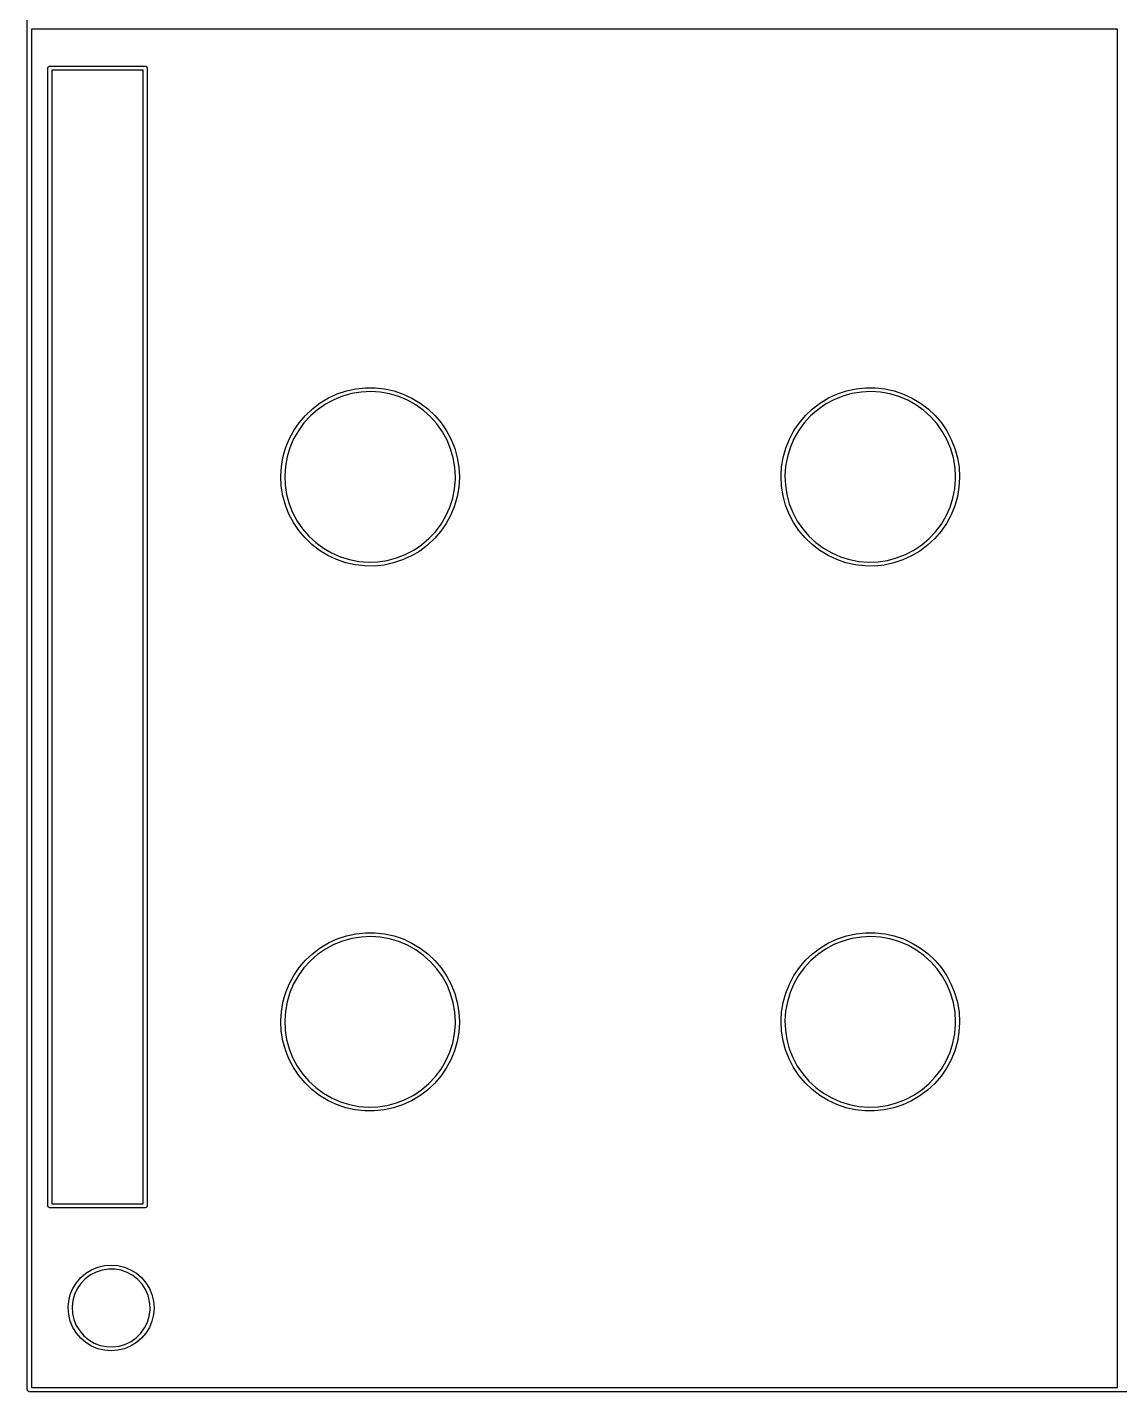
# Model space of a CAD drawing. Extents: x 0 to 80, y -100 to 0.
# Drawn here: x -0.1 to 40, y -100.1 to -50 of the extents above; entities that cross this region are included whole.
import ezdxf

# ---------------------------------------------------------------- set-up
doc = ezdxf.new("R2010")
doc.units = 0
doc.layers.add('BLACK', color=7, linetype='CONTINUOUS')

msp = doc.modelspace()

# ---------------------------------------------------------------- linework, layer by layer
at = {"layer": 'BLACK', "linetype": 'CONTINUOUS'}
for p, q in [((-0.075, -100), (-0.075, 0)), ((39.925, -50.075), (0.075, -50.075)), ((0.075, -50.075), (0.075, -99.925)), ((39.925, -99.925), (39.925, -50.075)), ((0.675, -51.5), (0.67672, -51.4903)), ((0.675, -93.25), (0.675, -51.5)), ((0.67614, -51.487), (0.6778, -51.4841)), ((0.67672, -51.4903), (0.67614, -51.487)), ((0.6778, -51.4841), (0.67952, -51.4743)), ((0.67952, -51.4743), (0.69205, -51.4594)), ((0.69205, -51.4594), (0.70179, -51.4425)), ((0.70179, -51.4425), (0.70815, -51.4402)), ((0.70815, -51.4402), (0.7125, -51.435)), ((0.7125, -51.435), (0.73169, -51.4317)), ((0.73169, -51.4317), (0.75, -51.425)), ((0.75, -51.425), (4.25, -51.425)), ((0.825, -51.575), (0.825, -93.175)), ((4.175, -51.575), (0.825, -51.575)), ((4.175, -93.175), (4.175, -51.575)), ((4.25, -51.425), (4.25974, -51.4267)), ((4.25974, -51.4267), (4.26302, -51.4261)), ((4.26302, -51.4261), (4.26591, -51.4278)), ((4.26591, -51.4278), (4.27565, -51.4295)), ((4.27565, -51.4295), (4.29058, -51.442)), ((4.29058, -51.442), (4.30745, -51.4518)), ((4.30745, -51.4518), (4.30977, -51.4581)), ((4.30977, -51.4581), (4.31495, -51.4625)), ((4.31495, -51.4625), (4.31834, -51.4817)), ((4.31834, -51.4817), (4.325, -51.5)), ((4.325, -51.5), (4.325, -93.25)), ((10.9726, -63.603), (11.2944, -63.455)), ((11.4913, -63.5371), (11.1673, -63.668)), ((11.2944, -63.455), (11.6303, -63.3426)), ((11.8279, -63.4431), (11.4913, -63.5371)), ((11.6303, -63.3426), (11.9764, -63.2671)), ((12.1728, -63.3872), (11.8279, -63.4431)), ((11.9764, -63.2671), (12.3286, -63.2295)), ((12.5219, -63.3702), (12.1728, -63.3872)), ((12.3286, -63.2295), (12.6828, -63.2301)), ((12.8706, -63.3921), (12.5219, -63.3702)), ((12.6828, -63.2301), (13.0349, -63.269)), ((13.2147, -63.4528), (12.8706, -63.3921)), ((13.0349, -63.269), (13.3807, -63.3456)), ((13.5499, -63.5514), (13.2147, -63.4528)), ((13.3807, -63.3456), (13.7162, -63.4592)), ((13.8721, -63.6868), (13.5499, -63.5514)), ((13.7162, -63.4592), (14.0375, -63.6083)), ((29.3226, -63.603), (29.6444, -63.455)), ((29.8413, -63.5371), (29.5173, -63.668)), ((29.6444, -63.455), (29.9803, -63.3426)), ((30.1779, -63.4431), (29.8413, -63.5371)), ((29.9803, -63.3426), (30.3264, -63.2671)), ((30.5228, -63.3872), (30.1779, -63.4431)), ((30.3264, -63.2671), (30.6786, -63.2295)), ((30.8719, -63.3702), (30.5228, -63.3872)), ((30.6786, -63.2295), (31.0328, -63.2301)), ((31.2206, -63.3921), (30.8719, -63.3702)), ((31.0328, -63.2301), (31.3849, -63.269)), ((31.5647, -63.4528), (31.2206, -63.3921)), ((31.3849, -63.269), (31.7307, -63.3456)), ((31.8999, -63.5514), (31.5647, -63.4528)), ((31.7307, -63.3456), (32.0662, -63.4592)), ((32.2221, -63.6868), (31.8999, -63.5514)), ((32.0662, -63.4592), (32.3875, -63.6083)), ((10.1283, -64.2415), (10.3861, -63.9986)), ((10.573, -64.0336), (10.3101, -64.2638)), ((10.3861, -63.9986), (10.6686, -63.7849)), ((10.86, -63.8342), (10.573, -64.0336)), ((10.6686, -63.7849), (10.9726, -63.603)), ((11.1673, -63.668), (10.86, -63.8342)), ((14.1771, -63.8573), (13.8721, -63.6868)), ((14.0375, -63.6083), (14.3408, -63.7913)), ((14.4612, -64.0607), (14.1771, -63.8573)), ((14.3408, -63.7913), (14.6226, -64.006)), ((14.7209, -64.2945), (14.4612, -64.0607)), ((14.6226, -64.006), (14.8795, -64.2498)), ((28.4783, -64.2415), (28.7361, -63.9986)), ((28.923, -64.0336), (28.6601, -64.2638)), ((28.7361, -63.9986), (29.0186, -63.7849)), ((29.21, -63.8342), (28.923, -64.0336)), ((29.0186, -63.7849), (29.3226, -63.603)), ((29.5173, -63.668), (29.21, -63.8342)), ((32.5271, -63.8573), (32.2221, -63.6868)), ((32.3875, -63.6083), (32.6908, -63.7913)), ((32.8112, -64.0607), (32.5271, -63.8573)), ((32.6908, -63.7913), (32.9726, -64.006)), ((33.0709, -64.2945), (32.8112, -64.0607)), ((32.9726, -64.006), (33.2295, -64.2498)), ((9.69868, -64.8035), (9.89829, -64.5108)), ((10.0745, -64.5218), (9.86909, -64.8045)), ((9.89829, -64.5108), (10.1283, -64.2415)), ((10.3101, -64.2638), (10.0745, -64.5218)), ((14.9529, -64.5559), (14.7209, -64.2945)), ((14.8795, -64.2498), (15.1086, -64.5199)), ((15.1543, -64.8414), (14.9529, -64.5559)), ((15.1086, -64.5199), (15.3072, -64.8132)), ((28.0487, -64.8035), (28.2483, -64.5108)), ((28.4245, -64.5218), (28.2191, -64.8045)), ((28.2483, -64.5108), (28.4783, -64.2415)), ((28.6601, -64.2638), (28.4245, -64.5218)), ((33.3029, -64.5559), (33.0709, -64.2945)), ((33.2295, -64.2498), (33.4586, -64.5199)), ((33.5043, -64.8414), (33.3029, -64.5559)), ((33.4586, -64.5199), (33.6572, -64.8132)), ((9.53184, -65.1159), (9.69868, -64.8035)), ((9.86909, -64.8045), (9.69649, -65.1083)), ((15.3227, -65.1476), (15.1543, -64.8414)), ((15.3072, -64.8132), (15.473, -65.1263)), ((27.8818, -65.1159), (28.0487, -64.8035)), ((28.2191, -64.8045), (28.0465, -65.1083)), ((33.6727, -65.1476), (33.5043, -64.8414)), ((33.6572, -64.8132), (33.823, -65.1263)), ((9.30387, -65.7856), (9.39972, -65.4446)), ((9.39972, -65.4446), (9.53184, -65.1159)), ((9.55883, -65.4295), (9.45784, -65.764)), ((9.69649, -65.1083), (9.55883, -65.4295)), ((15.4558, -65.4707), (15.3227, -65.1476)), ((15.5521, -65.8066), (15.4558, -65.4707)), ((15.473, -65.1263), (15.6039, -65.4554)), ((15.6039, -65.4554), (15.6986, -65.7967)), ((27.6539, -65.7856), (27.7497, -65.4446)), ((27.7497, -65.4446), (27.8818, -65.1159)), ((27.9088, -65.4295), (27.8078, -65.764)), ((28.0465, -65.1083), (27.9088, -65.4295)), ((33.8058, -65.4707), (33.6727, -65.1476)), ((33.9021, -65.8066), (33.8058, -65.4707)), ((33.823, -65.1263), (33.9539, -65.4554)), ((33.9539, -65.4554), (34.0486, -65.7967)), ((9.24541, -66.1349), (9.30387, -65.7856)), ((9.45784, -65.764), (9.39476, -66.1077)), ((15.6104, -66.1511), (15.5521, -65.8066)), ((15.6986, -65.7967), (15.7558, -66.1463)), ((27.5954, -66.1349), (27.6539, -65.7856)), ((27.8078, -65.764), (27.7448, -66.1077)), ((33.9604, -66.1511), (33.9021, -65.8066)), ((34.0486, -65.7967), (34.1058, -66.1463)), ((9.22502, -66.4886), (9.22688, -66.4563)), ((9.24294, -66.8423), (9.22502, -66.4886)), ((9.22688, -66.4563), (9.24541, -66.1349)), ((9.39476, -66.1077), (9.37038, -66.4563)), ((9.37038, -66.4563), (9.38501, -66.8054)), ((15.5995, -66.9356), (15.6287, -66.5874)), ((15.6299, -66.5), (15.6104, -66.1511)), ((15.6287, -66.5874), (15.6299, -66.5)), ((15.7749, -66.5229), (15.7533, -66.8764)), ((15.7558, -66.1463), (15.775, -66.5)), ((15.775, -66.5), (15.7749, -66.5229)), ((27.575, -66.4886), (27.5769, -66.4563)), ((27.5929, -66.8423), (27.575, -66.4886)), ((27.5769, -66.4563), (27.5954, -66.1349)), ((27.7448, -66.1077), (27.7204, -66.4563)), ((27.7204, -66.4563), (27.735, -66.8054)), ((33.9495, -66.9356), (33.9787, -66.5874)), ((33.9799, -66.5), (33.9604, -66.1511)), ((33.9787, -66.5874), (33.9799, -66.5)), ((34.1249, -66.5229), (34.1033, -66.8764)), ((34.1058, -66.1463), (34.125, -66.5)), ((34.125, -66.5), (34.1249, -66.5229)), ((9.29896, -67.1921), (9.24294, -66.8423)), ((9.38501, -66.8054), (9.43847, -67.1507)), ((15.5316, -67.2784), (15.5995, -66.9356)), ((15.7533, -66.8764), (15.6936, -67.2256)), ((27.649, -67.1921), (27.5929, -66.8423)), ((27.735, -66.8054), (27.7885, -67.1507)), ((33.8816, -67.2784), (33.9495, -66.9356)), ((34.1033, -66.8764), (34.0436, -67.2256)), ((9.39243, -67.5338), (9.29896, -67.1921)), ((9.52225, -67.8633), (9.39243, -67.5338)), ((9.43847, -67.1507), (9.53009, -67.488)), ((9.53009, -67.488), (9.65873, -67.8129)), ((15.4259, -67.6115), (15.5316, -67.2784)), ((15.5966, -67.5662), (15.4633, -67.8944)), ((15.6936, -67.2256), (15.5966, -67.5662)), ((27.7424, -67.5338), (27.649, -67.1921)), ((27.8723, -67.8633), (27.7424, -67.5338)), ((27.7885, -67.1507), (27.8801, -67.488)), ((27.8801, -67.488), (28.0087, -67.8129)), ((33.7759, -67.6115), (33.8816, -67.2784)), ((33.9466, -67.5662), (33.8133, -67.8944)), ((34.0436, -67.2256), (33.9466, -67.5662)), ((9.68691, -68.1769), (9.52225, -67.8633)), ((9.65873, -67.8129), (9.82278, -68.1214)), ((15.107, -68.2321), (15.2838, -67.9307)), ((15.2838, -67.9307), (15.4259, -67.6115)), ((15.4633, -67.8944), (15.2954, -68.2063)), ((28.0369, -68.1769), (27.8723, -67.8633)), ((28.0087, -67.8129), (28.1728, -68.1214)), ((33.457, -68.2321), (33.6338, -67.9307)), ((33.6338, -67.9307), (33.7759, -67.6115)), ((33.8133, -67.8944), (33.6454, -68.2063)), ((9.88447, -68.4709), (9.68691, -68.1769)), ((9.82278, -68.1214), (10.0202, -68.4097)), ((10.1126, -68.7419), (9.88447, -68.4709)), ((10.0202, -68.4097), (10.2485, -68.6742)), ((14.6585, -68.7666), (14.8977, -68.5119)), ((15.0947, -68.4982), (14.8638, -68.7668)), ((14.8977, -68.5119), (15.107, -68.2321)), ((15.2954, -68.2063), (15.0947, -68.4982)), ((28.2345, -68.4709), (28.0369, -68.1769)), ((28.1728, -68.1214), (28.3702, -68.4097)), ((28.4626, -68.7419), (28.2345, -68.4709)), ((28.3702, -68.4097), (28.5985, -68.6742)), ((33.0085, -68.7666), (33.2477, -68.5119)), ((33.4447, -68.4982), (33.2138, -68.7668)), ((33.2477, -68.5119), (33.457, -68.2321)), ((33.6454, -68.2063), (33.4447, -68.4982)), ((10.3687, -68.9866), (10.1126, -68.7419)), ((10.2485, -68.6742), (10.5049, -68.9116)), ((10.6497, -69.2022), (10.3687, -68.9866)), ((10.5049, -68.9116), (10.7862, -69.119)), ((14.1027, -69.1885), (14.3923, -68.9931)), ((14.6051, -69.0088), (14.3219, -69.2215)), ((14.3923, -68.9931), (14.6585, -68.7666)), ((14.8638, -68.7668), (14.6051, -69.0088)), ((28.7187, -68.9866), (28.4626, -68.7419)), ((28.5985, -68.6742), (28.8549, -68.9116)), ((28.9997, -69.2022), (28.7187, -68.9866)), ((28.8549, -68.9116), (29.1362, -69.119)), ((32.4527, -69.1885), (32.7423, -68.9931)), ((32.9551, -69.0088), (32.6719, -69.2215)), ((32.7423, -68.9931), (33.0085, -68.7666)), ((33.2138, -68.7668), (32.9551, -69.0088)), ((10.9524, -69.3863), (10.6497, -69.2022)), ((10.7862, -69.119), (11.0888, -69.2937)), ((11.2732, -69.5365), (10.9524, -69.3863)), ((11.0888, -69.2937), (11.409, -69.4336)), ((11.6083, -69.6513), (11.2732, -69.5365)), ((11.409, -69.4336), (11.7428, -69.537)), ((11.7428, -69.537), (12.086, -69.6024)), ((12.086, -69.6024), (12.4345, -69.6292)), ((12.7837, -69.617), (13.1294, -69.566)), ((13.1294, -69.566), (13.4672, -69.4767)), ((13.695, -69.5492), (13.3587, -69.6604)), ((13.4672, -69.4767), (13.793, -69.3504)), ((14.0173, -69.4023), (13.695, -69.5492)), ((13.793, -69.3504), (14.1027, -69.1885)), ((14.3219, -69.2215), (14.0173, -69.4023)), ((29.3024, -69.3863), (28.9997, -69.2022)), ((29.1362, -69.119), (29.4388, -69.2937)), ((29.6232, -69.5365), (29.3024, -69.3863)), ((29.4388, -69.2937), (29.759, -69.4336)), ((29.9583, -69.6513), (29.6232, -69.5365)), ((29.759, -69.4336), (30.0928, -69.537)), ((30.0928, -69.537), (30.436, -69.6024)), ((30.436, -69.6024), (30.7845, -69.6292)), ((31.1337, -69.617), (31.4794, -69.566)), ((31.4794, -69.566), (31.8172, -69.4767)), ((32.045, -69.5492), (31.7087, -69.6604)), ((31.8172, -69.4767), (32.143, -69.3504)), ((32.3673, -69.4023), (32.045, -69.5492)), ((32.143, -69.3504), (32.4527, -69.1885)), ((32.6719, -69.2215), (32.3673, -69.4023)), ((11.9538, -69.7291), (11.6083, -69.6513)), ((12.3058, -69.7692), (11.9538, -69.7291)), ((12.66, -69.7711), (12.3058, -69.7692)), ((12.4345, -69.6292), (12.7837, -69.617)), ((13.0123, -69.7347), (12.66, -69.7711)), ((13.3587, -69.6604), (13.0123, -69.7347)), ((30.3038, -69.7291), (29.9583, -69.6513)), ((30.6558, -69.7692), (30.3038, -69.7291)), ((31.01, -69.7711), (30.6558, -69.7692)), ((30.7845, -69.6292), (31.1337, -69.617)), ((31.3623, -69.7347), (31.01, -69.7711)), ((31.7087, -69.6604), (31.3623, -69.7347)), ((10.6686, -83.7849), (10.9726, -83.603)), ((10.9726, -83.603), (11.2944, -83.455)), ((11.4913, -83.5371), (11.1673, -83.668)), ((11.2944, -83.455), (11.6303, -83.3426)), ((11.8279, -83.4431), (11.4913, -83.5371)), ((11.6303, -83.3426), (11.9764, -83.2671)), ((12.1728, -83.3872), (11.8279, -83.4431)), ((11.9764, -83.2671), (12.3286, -83.2295)), ((12.5219, -83.3702), (12.1728, -83.3872)), ((12.3286, -83.2295), (12.6828, -83.2301)), ((12.8706, -83.3921), (12.5219, -83.3702)), ((12.6828, -83.2301), (13.0349, -83.269)), ((13.2147, -83.4528), (12.8706, -83.3921)), ((13.0349, -83.269), (13.3807, -83.3456)), ((13.5499, -83.5514), (13.2147, -83.4528)), ((13.3807, -83.3456), (13.7162, -83.4592)), ((13.8721, -83.6868), (13.5499, -83.5514)), ((13.7162, -83.4592), (14.0375, -83.6083)), ((14.0375, -83.6083), (14.3408, -83.7913)), ((29.0186, -83.7849), (29.3226, -83.603)), ((29.3226, -83.603), (29.6444, -83.455)), ((29.8413, -83.5371), (29.5173, -83.668)), ((29.6444, -83.455), (29.9803, -83.3426)), ((30.1779, -83.4431), (29.8413, -83.5371)), ((29.9803, -83.3426), (30.3264, -83.2671)), ((30.5228, -83.3872), (30.1779, -83.4431)), ((30.3264, -83.2671), (30.6786, -83.2295)), ((30.8719, -83.3702), (30.5228, -83.3872)), ((30.6786, -83.2295), (31.0328, -83.2301)), ((31.2206, -83.3921), (30.8719, -83.3702)), ((31.0328, -83.2301), (31.3849, -83.269)), ((31.5647, -83.4528), (31.2206, -83.3921)), ((31.3849, -83.269), (31.7307, -83.3456)), ((31.8999, -83.5514), (31.5647, -83.4528)), ((31.7307, -83.3456), (32.0662, -83.4592)), ((32.2221, -83.6868), (31.8999, -83.5514)), ((32.0662, -83.4592), (32.3875, -83.6083)), ((32.3875, -83.6083), (32.6908, -83.7913)), ((10.1283, -84.2415), (10.3861, -83.9986)), ((10.573, -84.0336), (10.3101, -84.2638)), ((10.3861, -83.9986), (10.6686, -83.7849)), ((10.86, -83.8342), (10.573, -84.0336)), ((11.1673, -83.668), (10.86, -83.8342)), ((14.1771, -83.8573), (13.8721, -83.6868)), ((14.4612, -84.0607), (14.1771, -83.8573)), ((14.3408, -83.7913), (14.6226, -84.006)), ((14.7209, -84.2945), (14.4612, -84.0607)), ((14.6226, -84.006), (14.8795, -84.2498)), ((28.4783, -84.2415), (28.7361, -83.9986)), ((28.923, -84.0336), (28.6601, -84.2638)), ((28.7361, -83.9986), (29.0186, -83.7849)), ((29.21, -83.8342), (28.923, -84.0336)), ((29.5173, -83.668), (29.21, -83.8342)), ((32.5271, -83.8573), (32.2221, -83.6868)), ((32.8112, -84.0607), (32.5271, -83.8573)), ((32.6908, -83.7913), (32.9726, -84.006)), ((33.0709, -84.2945), (32.8112, -84.0607)), ((32.9726, -84.006), (33.2295, -84.2498)), ((9.69868, -84.8035), (9.89829, -84.5108)), ((10.0745, -84.5218), (9.86909, -84.8045)), ((9.89829, -84.5108), (10.1283, -84.2415)), ((10.3101, -84.2638), (10.0745, -84.5218)), ((14.9529, -84.5559), (14.7209, -84.2945)), ((14.8795, -84.2498), (15.1086, -84.5199)), ((15.1543, -84.8414), (14.9529, -84.5559)), ((15.1086, -84.5199), (15.3072, -84.8132)), ((28.0487, -84.8035), (28.2483, -84.5108)), ((28.4245, -84.5218), (28.2191, -84.8045)), ((28.2483, -84.5108), (28.4783, -84.2415)), ((28.6601, -84.2638), (28.4245, -84.5218)), ((33.3029, -84.5559), (33.0709, -84.2945)), ((33.2295, -84.2498), (33.4586, -84.5199)), ((33.5043, -84.8414), (33.3029, -84.5559)), ((33.4586, -84.5199), (33.6572, -84.8132)), ((9.39972, -85.4446), (9.53184, -85.1159)), ((9.53184, -85.1159), (9.69868, -84.8035)), ((9.69649, -85.1083), (9.55883, -85.4295)), ((9.86909, -84.8045), (9.69649, -85.1083)), ((15.3227, -85.1476), (15.1543, -84.8414)), ((15.3072, -84.8132), (15.473, -85.1263)), ((15.473, -85.1263), (15.6039, -85.4554)), ((27.7497, -85.4446), (27.8818, -85.1159)), ((27.8818, -85.1159), (28.0487, -84.8035)), ((28.0465, -85.1083), (27.9088, -85.4295)), ((28.2191, -84.8045), (28.0465, -85.1083)), ((33.6727, -85.1476), (33.5043, -84.8414)), ((33.6572, -84.8132), (33.823, -85.1263)), ((33.823, -85.1263), (33.9539, -85.4554)), ((9.30387, -85.7856), (9.39972, -85.4446)), ((9.55883, -85.4295), (9.45784, -85.764)), ((15.4558, -85.4707), (15.3227, -85.1476)), ((15.5521, -85.8066), (15.4558, -85.4707)), ((15.6039, -85.4554), (15.6986, -85.7967)), ((27.6539, -85.7856), (27.7497, -85.4446)), ((27.9088, -85.4295), (27.8078, -85.764)), ((33.8058, -85.4707), (33.6727, -85.1476)), ((33.9021, -85.8066), (33.8058, -85.4707)), ((33.9539, -85.4554), (34.0486, -85.7967)), ((9.24541, -86.1349), (9.30387, -85.7856)), ((9.39476, -86.1077), (9.37038, -86.4563)), ((9.45784, -85.764), (9.39476, -86.1077)), ((15.6104, -86.1511), (15.5521, -85.8066)), ((15.6986, -85.7967), (15.7558, -86.1463)), ((27.5954, -86.1349), (27.6539, -85.7856)), ((27.7448, -86.1077), (27.7204, -86.4563)), ((27.8078, -85.764), (27.7448, -86.1077)), ((33.9604, -86.1511), (33.9021, -85.8066)), ((34.0486, -85.7967), (34.1058, -86.1463)), ((9.22502, -86.4886), (9.22688, -86.4563)), ((9.24294, -86.8423), (9.22502, -86.4886)), ((9.22688, -86.4563), (9.24541, -86.1349)), ((9.37038, -86.4563), (9.38501, -86.8054)), ((15.5995, -86.9356), (15.6287, -86.5874)), ((15.6299, -86.5), (15.6104, -86.1511)), ((15.6287, -86.5874), (15.6299, -86.5)), ((15.7749, -86.5229), (15.7533, -86.8764)), ((15.7558, -86.1463), (15.775, -86.5)), ((15.775, -86.5), (15.7749, -86.5229)), ((27.575, -86.4886), (27.5769, -86.4563)), ((27.5929, -86.8423), (27.575, -86.4886)), ((27.5769, -86.4563), (27.5954, -86.1349)), ((27.7204, -86.4563), (27.735, -86.8054)), ((33.9495, -86.9356), (33.9787, -86.5874)), ((33.9799, -86.5), (33.9604, -86.1511)), ((33.9787, -86.5874), (33.9799, -86.5)), ((34.1249, -86.5229), (34.1033, -86.8764)), ((34.1058, -86.1463), (34.125, -86.5)), ((34.125, -86.5), (34.1249, -86.5229)), ((9.29896, -87.1921), (9.24294, -86.8423)), ((9.38501, -86.8054), (9.43847, -87.1507)), ((15.5316, -87.2784), (15.5995, -86.9356)), ((15.7533, -86.8764), (15.6936, -87.2256)), ((27.649, -87.1921), (27.5929, -86.8423)), ((27.735, -86.8054), (27.7885, -87.1507)), ((33.8816, -87.2784), (33.9495, -86.9356)), ((34.1033, -86.8764), (34.0436, -87.2256)), ((9.39243, -87.5338), (9.29896, -87.1921)), ((9.52225, -87.8633), (9.39243, -87.5338)), ((9.43847, -87.1507), (9.53009, -87.488)), ((9.53009, -87.488), (9.65873, -87.8129)), ((15.2838, -87.9307), (15.4259, -87.6115)), ((15.4259, -87.6115), (15.5316, -87.2784)), ((15.5966, -87.5662), (15.4633, -87.8944)), ((15.6936, -87.2256), (15.5966, -87.5662)), ((27.7424, -87.5338), (27.649, -87.1921)), ((27.8723, -87.8633), (27.7424, -87.5338)), ((27.7885, -87.1507), (27.8801, -87.488)), ((27.8801, -87.488), (28.0087, -87.8129)), ((33.6338, -87.9307), (33.7759, -87.6115)), ((33.7759, -87.6115), (33.8816, -87.2784)), ((33.9466, -87.5662), (33.8133, -87.8944)), ((34.0436, -87.2256), (33.9466, -87.5662)), ((9.68691, -88.1769), (9.52225, -87.8633)), ((9.65873, -87.8129), (9.82278, -88.1214)), ((9.82278, -88.1214), (10.0202, -88.4097)), ((15.107, -88.2321), (15.2838, -87.9307)), ((15.4633, -87.8944), (15.2954, -88.2063)), ((28.0369, -88.1769), (27.8723, -87.8633)), ((28.0087, -87.8129), (28.1728, -88.1214)), ((28.1728, -88.1214), (28.3702, -88.4097)), ((33.457, -88.2321), (33.6338, -87.9307)), ((33.8133, -87.8944), (33.6454, -88.2063)), ((9.88447, -88.4709), (9.68691, -88.1769)), ((10.1126, -88.7419), (9.88447, -88.4709)), ((10.0202, -88.4097), (10.2485, -88.6742)), ((14.6585, -88.7666), (14.8977, -88.5119)), ((15.0947, -88.4982), (14.8638, -88.7668)), ((14.8977, -88.5119), (15.107, -88.2321)), ((15.2954, -88.2063), (15.0947, -88.4982)), ((28.2345, -88.4709), (28.0369, -88.1769)), ((28.4626, -88.7419), (28.2345, -88.4709)), ((28.3702, -88.4097), (28.5985, -88.6742)), ((33.0085, -88.7666), (33.2477, -88.5119)), ((33.4447, -88.4982), (33.2138, -88.7668)), ((33.2477, -88.5119), (33.457, -88.2321)), ((33.6454, -88.2063), (33.4447, -88.4982)), ((10.3687, -88.9866), (10.1126, -88.7419)), ((10.2485, -88.6742), (10.5049, -88.9116)), ((10.6497, -89.2022), (10.3687, -88.9866)), ((10.5049, -88.9116), (10.7862, -89.119)), ((10.7862, -89.119), (11.0888, -89.2937)), ((14.1027, -89.1885), (14.3923, -88.9931)), ((14.6051, -89.0088), (14.3219, -89.2215)), ((14.3923, -88.9931), (14.6585, -88.7666)), ((14.8638, -88.7668), (14.6051, -89.0088)), ((28.7187, -88.9866), (28.4626, -88.7419)), ((28.5985, -88.6742), (28.8549, -88.9116)), ((28.9997, -89.2022), (28.7187, -88.9866)), ((28.8549, -88.9116), (29.1362, -89.119)), ((29.1362, -89.119), (29.4388, -89.2937)), ((32.4527, -89.1885), (32.7423, -88.9931)), ((32.9551, -89.0088), (32.6719, -89.2215)), ((32.7423, -88.9931), (33.0085, -88.7666)), ((33.2138, -88.7668), (32.9551, -89.0088)), ((10.9524, -89.3863), (10.6497, -89.2022)), ((11.2732, -89.5365), (10.9524, -89.3863)), ((11.0888, -89.2937), (11.409, -89.4336)), ((11.6083, -89.6513), (11.2732, -89.5365)), ((11.409, -89.4336), (11.7428, -89.537)), ((11.7428, -89.537), (12.086, -89.6024)), ((12.086, -89.6024), (12.4345, -89.6292)), ((12.4345, -89.6292), (12.7837, -89.617)), ((12.7837, -89.617), (13.1294, -89.566)), ((13.1294, -89.566), (13.4672, -89.4767)), ((13.695, -89.5492), (13.3587, -89.6604)), ((13.4672, -89.4767), (13.793, -89.3504)), ((14.0173, -89.4023), (13.695, -89.5492)), ((13.793, -89.3504), (14.1027, -89.1885)), ((14.3219, -89.2215), (14.0173, -89.4023)), ((29.3024, -89.3863), (28.9997, -89.2022)), ((29.6232, -89.5365), (29.3024, -89.3863)), ((29.4388, -89.2937), (29.759, -89.4336)), ((29.9583, -89.6513), (29.6232, -89.5365)), ((29.759, -89.4336), (30.0928, -89.537)), ((30.0928, -89.537), (30.436, -89.6024)), ((30.436, -89.6024), (30.7845, -89.6292)), ((30.7845, -89.6292), (31.1337, -89.617)), ((31.1337, -89.617), (31.4794, -89.566)), ((31.4794, -89.566), (31.8172, -89.4767)), ((32.045, -89.5492), (31.7087, -89.6604)), ((31.8172, -89.4767), (32.143, -89.3504)), ((32.3673, -89.4023), (32.045, -89.5492)), ((32.143, -89.3504), (32.4527, -89.1885)), ((32.6719, -89.2215), (32.3673, -89.4023)), ((11.9538, -89.7291), (11.6083, -89.6513)), ((12.3058, -89.7692), (11.9538, -89.7291)), ((12.66, -89.7711), (12.3058, -89.7692)), ((13.0123, -89.7347), (12.66, -89.7711)), ((13.3587, -89.6604), (13.0123, -89.7347)), ((30.3038, -89.7291), (29.9583, -89.6513)), ((30.6558, -89.7692), (30.3038, -89.7291)), ((31.01, -89.7711), (30.6558, -89.7692)), ((31.3623, -89.7347), (31.01, -89.7711)), ((31.7087, -89.6604), (31.3623, -89.7347)), ((0.68166, -93.2683), (0.675, -93.25)), ((0.68505, -93.2875), (0.68166, -93.2683)), ((0.69023, -93.2918), (0.68505, -93.2875)), ((0.69255, -93.2982), (0.69023, -93.2918)), ((0.70942, -93.308), (0.69255, -93.2982)), ((0.72435, -93.3205), (0.70942, -93.308)), ((0.73409, -93.3222), (0.72435, -93.3205)), ((0.73698, -93.3239), (0.73409, -93.3222)), ((0.74026, -93.3233), (0.73698, -93.3239)), ((0.75, -93.325), (0.74026, -93.3233)), ((4.25, -93.325), (0.75, -93.325)), ((0.825, -93.175), (4.175, -93.175)), ((4.26831, -93.3183), (4.25, -93.325)), ((4.2875, -93.315), (4.26831, -93.3183)), ((4.29185, -93.3098), (4.2875, -93.315)), ((4.29821, -93.3075), (4.29185, -93.3098)), ((4.30795, -93.2906), (4.29821, -93.3075)), ((4.32048, -93.2757), (4.30795, -93.2906)), ((4.32219, -93.2659), (4.32048, -93.2757)), ((4.32386, -93.263), (4.32219, -93.2659)), ((4.325, -93.25), (4.32328, -93.2597)), ((4.32328, -93.2597), (4.32386, -93.263)), ((2.07424, -95.7258), (2.28496, -95.5967)), ((2.28496, -95.5967), (2.5133, -95.5021)), ((2.66863, -95.609), (2.4459, -95.6818)), ((2.5133, -95.5021), (2.75362, -95.4444)), ((2.90026, -95.5736), (2.66863, -95.609)), ((2.75362, -95.4444), (3, -95.425)), ((3.13456, -95.5765), (2.90026, -95.5736)), ((3, -95.425), (3.24638, -95.4444)), ((3.36526, -95.6176), (3.13456, -95.5765)), ((3.24638, -95.4444), (3.4867, -95.5021)), ((3.58614, -95.6958), (3.36526, -95.6176)), ((3.4867, -95.5021), (3.71503, -95.5967)), ((3.71503, -95.5967), (3.92576, -95.7258)), ((1.59667, -96.285), (1.7258, -96.0742)), ((1.7258, -96.0742), (1.88631, -95.8863)), ((1.88877, -96.1001), (1.75672, -96.2937)), ((1.88631, -95.8863), (2.07424, -95.7258)), ((2.05066, -95.9307), (1.88877, -96.1001)), ((2.23805, -95.79), (2.05066, -95.9307)), ((2.4459, -95.6818), (2.23805, -95.79)), ((3.79129, -95.809), (3.58614, -95.6958)), ((3.97518, -95.9542), (3.79129, -95.809)), ((3.92576, -95.7258), (4.11369, -95.8863)), ((4.13288, -96.1276), (3.97518, -95.9542)), ((4.11369, -95.8863), (4.2742, -96.0742)), ((4.26016, -96.3243), (4.13288, -96.1276)), ((4.2742, -96.0742), (4.40334, -96.285)), ((1.44439, -96.7536), (1.50209, -96.5133)), ((1.50209, -96.5133), (1.59667, -96.285)), ((1.65806, -96.5063), (1.59544, -96.7321)), ((1.75672, -96.2937), (1.65806, -96.5063)), ((4.3536, -96.5392), (4.26016, -96.3243)), ((4.41068, -96.7665), (4.3536, -96.5392)), ((4.40334, -96.285), (4.49791, -96.5133)), ((4.49791, -96.5133), (4.55561, -96.7536)), ((1.425, -97), (1.42775, -96.9651)), ((1.44439, -97.2464), (1.425, -97)), ((1.42775, -96.9651), (1.44439, -96.7536)), ((1.59544, -96.7321), (1.57054, -96.9651)), ((1.57054, -96.9651), (1.58403, -97.199)), ((4.39759, -97.3022), (4.42818, -97.0699)), ((4.42988, -97), (4.41068, -96.7665)), ((4.42818, -97.0699), (4.42988, -97)), ((4.55561, -96.7536), (4.575, -97)), ((4.575, -97), (4.55561, -97.2464)), ((1.50209, -97.4867), (1.44439, -97.2464)), ((1.59667, -97.715), (1.50209, -97.4867)), ((1.58403, -97.199), (1.63555, -97.4276)), ((1.63555, -97.4276), (1.72371, -97.6447)), ((1.72371, -97.6447), (1.84614, -97.8445)), ((4.22565, -97.7364), (4.32947, -97.5264)), ((4.32947, -97.5264), (4.39759, -97.3022)), ((4.49791, -97.4867), (4.40334, -97.715)), ((4.55561, -97.2464), (4.49791, -97.4867)), ((1.7258, -97.9258), (1.59667, -97.715)), ((1.88631, -98.1137), (1.7258, -97.9258)), ((1.84614, -97.8445), (1.99956, -98.0216)), ((2.07424, -98.2742), (1.88631, -98.1137)), ((1.99956, -98.0216), (2.17985, -98.1713)), ((3.73216, -98.2282), (3.92293, -98.0921)), ((3.92293, -98.0921), (4.08891, -97.9267)), ((4.11369, -98.1137), (3.92576, -98.2742)), ((4.08891, -97.9267), (4.22565, -97.7364)), ((4.2742, -97.9258), (4.11369, -98.1137)), ((4.40334, -97.715), (4.2742, -97.9258)), ((2.28496, -98.4033), (2.07424, -98.2742)), ((2.17985, -98.1713), (2.38217, -98.2895)), ((2.5133, -98.4979), (2.28496, -98.4033)), ((2.38217, -98.2895), (2.60107, -98.3731)), ((2.75362, -98.5556), (2.5133, -98.4979)), ((2.60107, -98.3731), (2.8307, -98.4198)), ((3, -98.575), (2.75362, -98.5556)), ((2.8307, -98.4198), (3.06486, -98.4284)), ((3.24638, -98.5556), (3, -98.575)), ((3.06486, -98.4284), (3.29729, -98.3986)), ((3.4867, -98.4979), (3.24638, -98.5556)), ((3.29729, -98.3986), (3.52173, -98.3313)), ((3.71503, -98.4033), (3.4867, -98.4979)), ((3.52173, -98.3313), (3.73216, -98.2282)), ((3.92576, -98.2742), (3.71503, -98.4033)), ((-0.06834, -100.018), (-0.075, -100)), ((-0.06495, -100.037), (-0.06834, -100.018)), ((-0.05977, -100.042), (-0.06495, -100.037)), ((-0.05745, -100.048), (-0.05977, -100.042)), ((-0.04058, -100.058), (-0.05745, -100.048)), ((-0.02565, -100.07), (-0.04058, -100.058)), ((-0.01591, -100.072), (-0.02565, -100.07)), ((-0.01302, -100.074), (-0.01591, -100.072)), ((-0.00974, -100.073), (-0.01302, -100.074)), ((0, -100.075), (-0.00974, -100.073)), ((80, -100.075), (0, -100.075)), ((0.075, -99.925), (39.925, -99.925))]:
    msp.add_line(p, q, dxfattribs=at)

doc.saveas('drawing.dxf')
